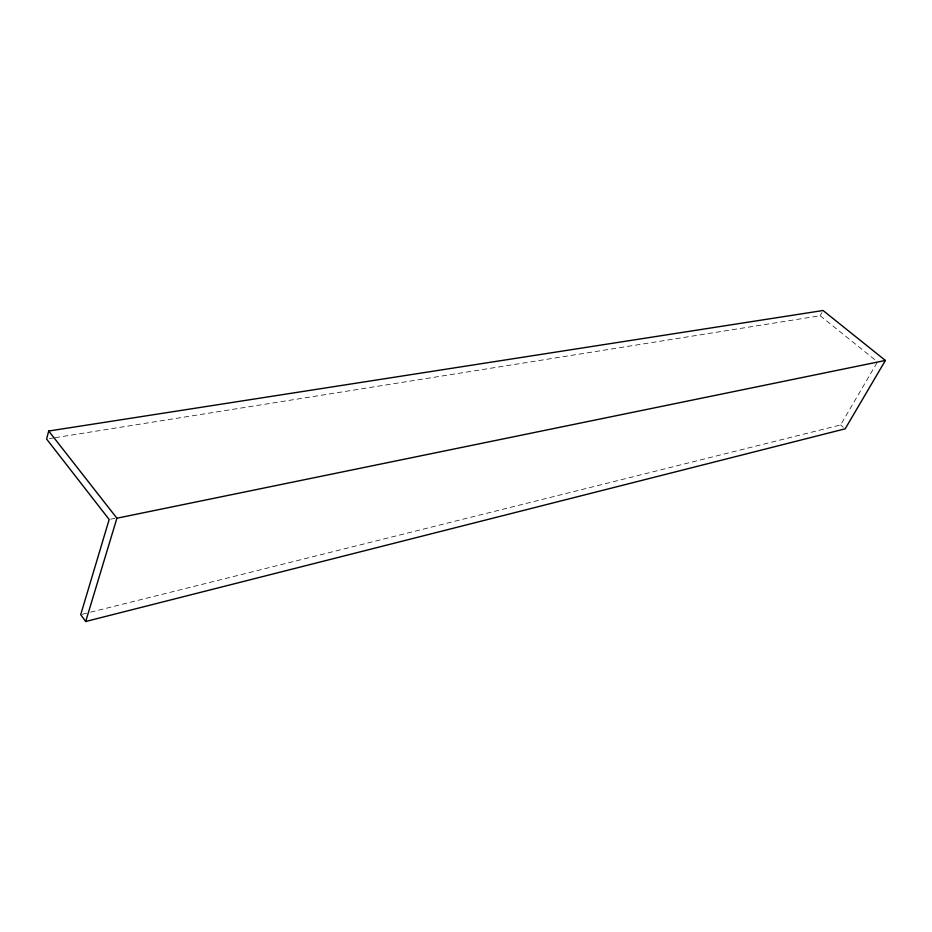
<?xml version="1.0" encoding="UTF-8"?>
<svg xmlns="http://www.w3.org/2000/svg" width="932" height="932" viewBox="0 0 932 932"><rect width="100%" height="100%" fill="white"/><g stroke="black" fill="none" stroke-linecap="round" stroke-linejoin="round"><path stroke-width="0.7" stroke-dasharray="4.66 3.5" d="M55.233 437.667L820.16 315.727L821.896 312.593M90.59 612.196L840.594 424.945L877.525 361.872M82.121 614.316L89.181 612.545M110.605 519.194L114.881 518.308M49.478 438.588L53.788 437.9M820.16 315.727L876.406 360.964M840.594 424.945L843.355 427.264"/><path stroke-width="1.4" d="M48.709 431.027L46.6 439.042L109.172 519.485L80.7 614.666L85.697 621.493L845.184 428.813L885.4 360.451L823.049 310.507L48.709 431.027L116.908 518.215L85.697 621.493M116.908 518.215L885.4 360.451"/></g></svg>
